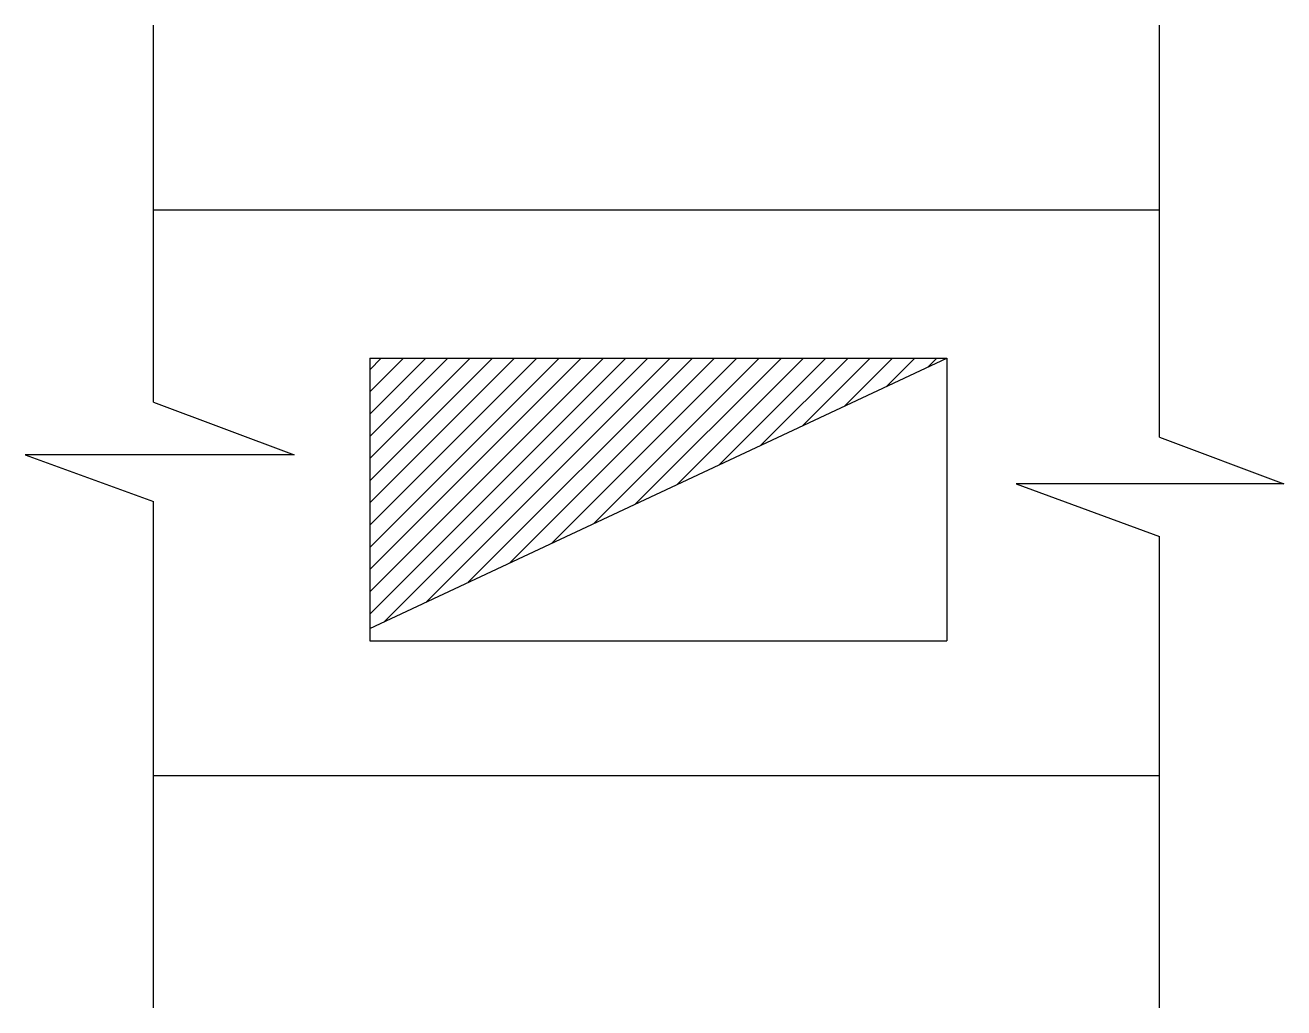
# Model space of a CAD drawing. Header units: metres. Extents: x 13237 to 13247, y 18624.8 to 18632.6.
import ezdxf

# ---------------------------------------------------------------- set-up
doc = ezdxf.new("R2010")
doc.units = ezdxf.units.M
doc.layers.add('PUB_DIM', color=90, linetype='Continuous')

msp = doc.modelspace()

# ---------------------------------------------------------------- hatches: boundary and pattern name
at = {"layer": 'PUB_DIM'}
h = msp.add_hatch(dxfattribs=at)
h.set_pattern_fill('SOLID')
h.paths.add_polyline_path([(13244.34, 18629.94), (13239.75, 18629.94), (13239.75, 18627.79)])

# ---------------------------------------------------------------- linework, layer by layer
for points in [[(13238.03, 18631.12), (13246.03, 18631.12)], [(13238.03, 18626.62), (13246.03, 18626.62)]]:
    msp.add_lwpolyline(points)
for p, q in [((13238.03, 18629.59), (13238.03, 18632.59)), ((13246.03, 18629.31), (13246.03, 18632.59)), ((13239.75, 18629.94), (13244.34, 18629.94)), ((13239.75, 18629.94), (13239.75, 18627.69)), ((13239.75, 18627.79), (13244.34, 18629.94)), ((13244.34, 18629.94), (13244.34, 18627.69)), ((13238.03, 18629.59), (13239.15, 18629.17)), ((13246.03, 18629.31), (13247.02, 18628.94)), ((13239.15, 18629.17), (13237.01, 18629.17)), ((13237.01, 18629.17), (13238.03, 18628.8)), ((13247.02, 18628.94), (13244.89, 18628.94)), ((13244.89, 18628.94), (13246.03, 18628.52)), ((13238.03, 18624.77), (13238.03, 18628.8)), ((13246.03, 18624.77), (13246.03, 18628.52)), ((13239.75, 18627.69), (13244.34, 18627.69))]:
    msp.add_line(p, q, dxfattribs=at)

doc.saveas('drawing.dxf')
